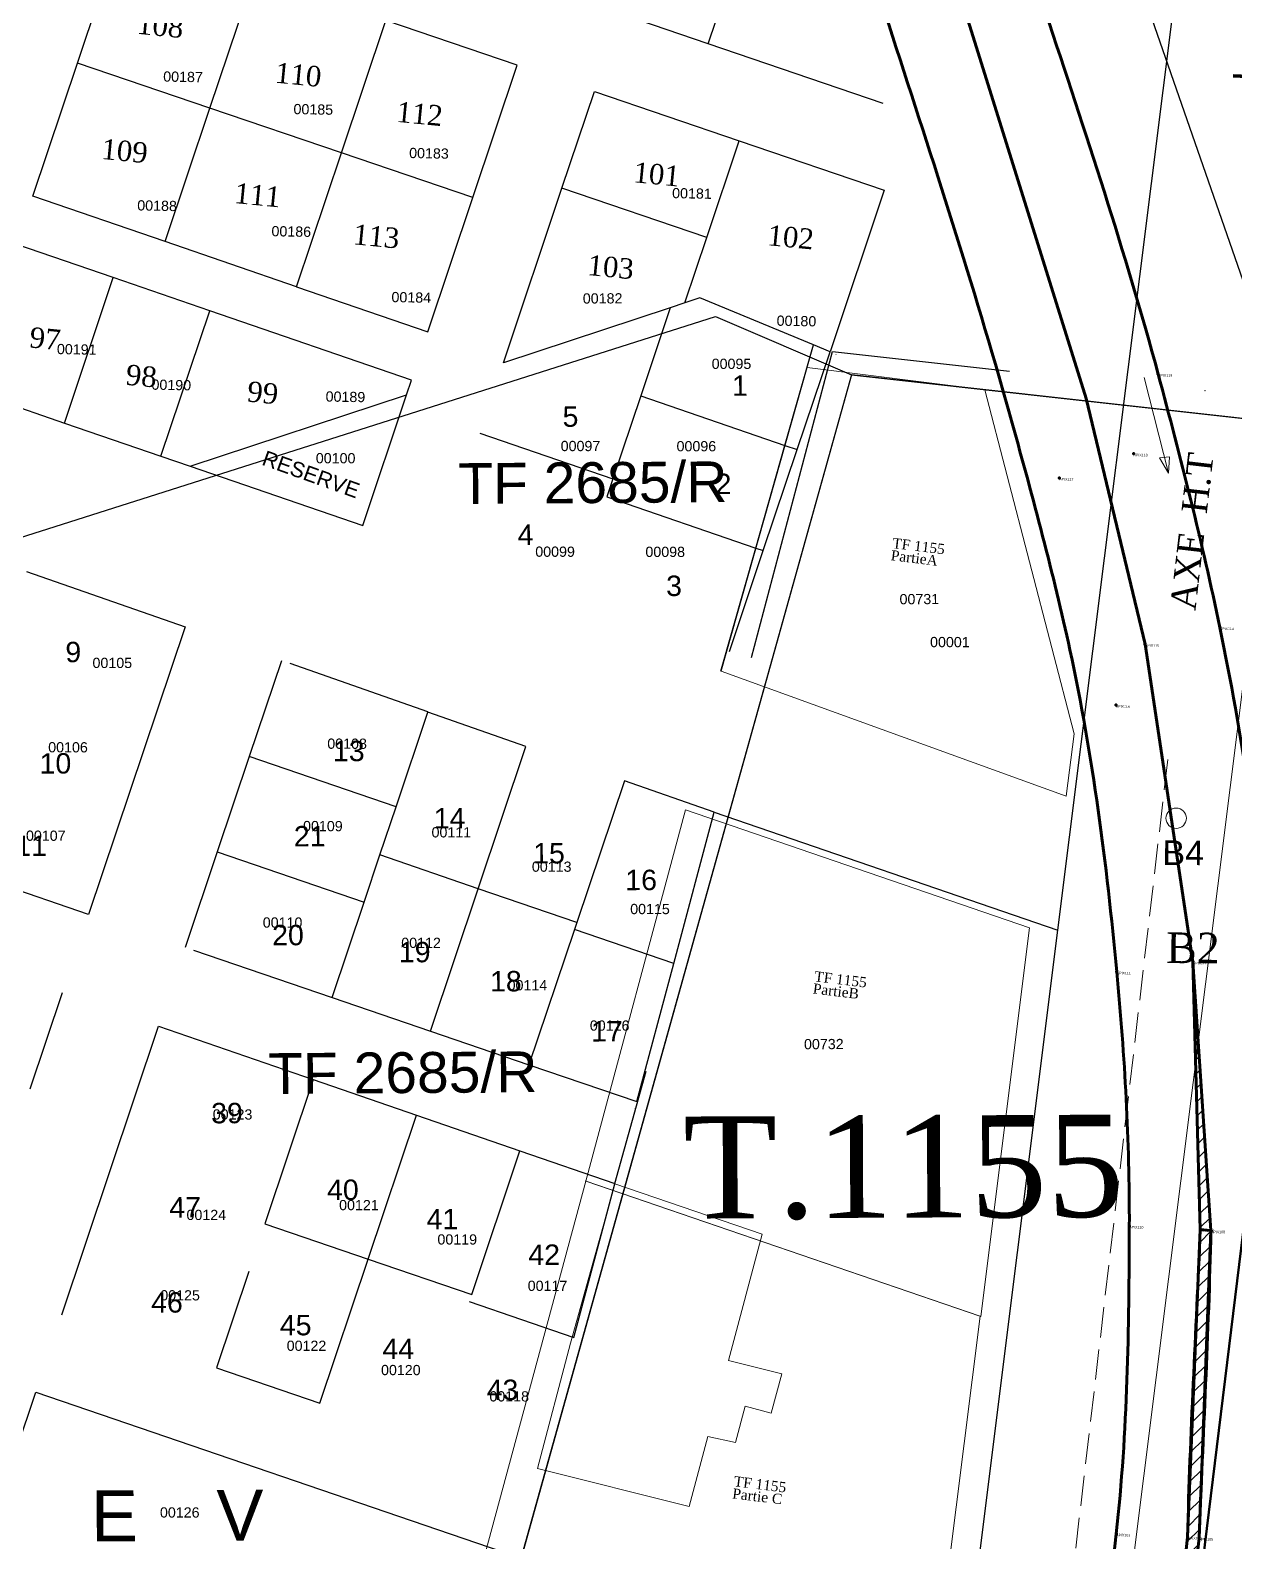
# Model space of a CAD drawing. Header units: metres. Extents: x 0 to 1324930, y 0 to 1631912.
# Drawn here: x 253511.7 to 253629.8, y 1631076.2 to 1631224.3 of the extents above; entities that cross this region are included whole.
import ezdxf
from ezdxf.enums import TextEntityAlignment as Align

# ---------------------------------------------------------------- set-up
doc = ezdxf.new("R2010")
doc.units = ezdxf.units.M
doc.header["$MEASUREMENT"] = 0
doc.linetypes.add('DGN Style 2', pattern=[29.229957, 17.537974, -11.691983])
doc.linetypes.add('DGN Style 3', pattern=[4.156684, 2.96906, -1.187624])
for name, color, linetype in [('A_revoir_niveau_0', 7, 'Continuous'), ('historique_numero_parcelle', 7, 'Continuous'), ('limites_parcelles', 7, 'Continuous'), ('limites_sections', 7, 'Continuous'), ('limites_tf', 7, 'Continuous'), ('numero_lot', 7, 'Continuous'), ('numero_parcelle', 7, 'Continuous'), ('toponymie', 7, 'Continuous')]:
    doc.layers.add(name, color=color, linetype=linetype)
for name, color, linetype, lineweight in [('imptf3640', 7, 'Continuous', 0), ('LOTIS', 7, 'Continuous', 0), ('MORCELLEMENT', 7, 'Continuous', 0), ('morcellements', 5, 'Continuous', 13), ('Numero Titre Foncier', 4, 'Continuous', 0), ('Numero_TF', 7, 'Continuous', 0), ('Régularisation', 1, 'Continuous', 40), ('Voirie', 252, 'Continuous', 0)]:
    doc.layers.add(name, color=color, linetype=linetype, lineweight=lineweight)
doc.layers.add('Lignes HT Vectorisées', color=6, linetype='Continuous', lineweight=0, true_color=0xff00ff)
doc.styles.add('ARIAL', font='arial.ttf', dxfattribs={"height": 200})
doc.styles.get("Standard").update_dxf_attribs({"font": 'txt.shx'})
doc.styles.add('Style-Arial', font='arial.ttf')
doc.styles.add('Style-FANCY', font='times.ttf')
doc.styles.add('Style-Times New Roman', font='times.ttf')
doc.styles.add('Style-WORKING', font='WORKING.shx')

msp = doc.modelspace()

# ---------------------------------------------------------------- hatches: boundary and pattern name
at = {"layer": 'voirie', "linetype": 'Continuous', "lineweight": 0}
h = msp.add_hatch(dxfattribs=at)
h.set_pattern_fill('HATCH', style=0, pattern_type=2)
h.set_pattern_definition([(44.628, (253610.4372, 1630940.8711), (-0.702501, 0.711683), [])])
h.paths.add_polyline_path([(253610.43722, 1630940.8711), (253610.52885, 1630941.65491), (253610.55743, 1630941.9033), (253610.6595, 1630942.7834), (253610.74381, 1630943.51963), (253610.83593, 1630944.28185), (253610.96553, 1630945.39767), (253611.11778, 1630946.7048), (253611.30402, 1630948.30122), (253611.55842, 1630950.50224), (253611.80602, 1630952.59608), (253612.0807, 1630954.97542), (253612.36107, 1630957.3486), (253612.86855, 1630961.7227), (253616.11986, 1630989.55966), (253626.25528, 1631076.52226), (253627.42188, 1631106.64633), (253625.64586, 1631132.98641), (253626.37453, 1631106.75013), (253625.12978, 1631076.60357)])

# ---------------------------------------------------------------- linework, layer by layer
at = {"layer": 'A_revoir_niveau_0', "color": 7, "linetype": 'Continuous', "lineweight": 0}
msp.add_circle((253624.00935, 1631147.05649), 1, dxfattribs=at)
at = {"layer": 'A_revoir_niveau_0', "lineweight": 13}
msp.add_point((253626.83608, 1631188.94639), dxfattribs=at)
at = {"layer": 'historique_numero_parcelle', "color": 7, "lineweight": 0, "flags": 128}
msp.add_lwpolyline([(253583.43214, 1631106.29695), (253580.13894, 1631093.90902), (253585.34801, 1631092.6239), (253584.30434, 1631088.74217), (253581.75179, 1631089.43856), (253580.8084, 1631085.87613), (253578.09897, 1631086.46393), (253576.26049, 1631079.60453), (253561.42431, 1631083.32309), (253564.65814, 1631095.62803), (253568.84774, 1631110.70596), (253568.99615, 1631111.24007), (253583.43214, 1631106.29695)], close=True, dxfattribs=at)
at = {"layer": 'imptf3640', "lineweight": 13, "ltscale": 0.02, "flags": 128}
msp.add_lwpolyline([(253620.87382, 1631190.26194), (253623.24443, 1631180.87895), (253622.37879, 1631182.36154), (253623.35804, 1631182.4624), (253623.24443, 1631180.87895)], dxfattribs=at)
at = {"layer": 'Lignes HT Vectorisées', "color": 5, "flags": 128}
msp.add_lwpolyline([(253756.66915, 1629670.28747), (253861.6214, 1629827.96483), (253775.88294, 1630131.98512), (253683.84738, 1630461.07475), (253586.37462, 1630811.1062), (253617.63126, 1631056.92065), (253648.5016, 1631303.4799), (253822.38623, 1631416.29853), (253967.16361, 1631512.85749)], dxfattribs=at)
at = {"layer": 'limites_parcelles'}
for p, q in [((253578.13687, 1631222.94257), (253582.90758, 1631237.16385)), ((253516.32995, 1631221.06342), (253520.6872, 1631234.05219)), ((253529.30828, 1631216.64452), (253533.66553, 1631229.63329)), ((253612.42697, 1631136.09373), (253624.2189, 1631230.27506)), ((253542.18263, 1631212.26103), (253546.53987, 1631225.2498)), ((253559.41422, 1631220.8663), (253546.53987, 1631225.2498)), ((253578.13687, 1631222.94257), (253568.67044, 1631226.16572)), ((253595.28289, 1631217.10464), (253578.13687, 1631222.94257)), ((253511.95605, 1631208.025), (253516.32995, 1631221.06342)), ((253529.30828, 1631216.64452), (253516.32995, 1631221.06342)), ((253555.05697, 1631207.87753), (253559.41422, 1631220.8663)), ((253563.81003, 1631208.80586), (253566.98736, 1631218.28778)), ((253566.98736, 1631218.28778), (253581.18701, 1631213.45305)), ((253524.92165, 1631203.56816), (253529.30828, 1631216.64452)), ((253542.18263, 1631212.26103), (253529.30828, 1631216.64452)), ((253578.00653, 1631203.97219), (253581.18701, 1631213.45305)), ((253581.18701, 1631213.45305), (253595.38665, 1631208.61831)), ((253537.78337, 1631199.14702), (253542.18263, 1631212.26103)), ((253555.05697, 1631207.87753), (253542.18263, 1631212.26103)), ((253524.92165, 1631203.56816), (253511.95605, 1631208.025)), ((253550.64508, 1631194.72589), (253555.05697, 1631207.87753)), ((253558.07887, 1631191.70272), (253563.81003, 1631208.80586)), ((253578.00653, 1631203.97219), (253563.81003, 1631208.80586)), ((253595.38665, 1631208.61831), (253590.08099, 1631192.76551)), ((253519.82293, 1631200.03366), (253510.36578, 1631203.28449)), ((253537.78337, 1631199.14702), (253524.92165, 1631203.56816)), ((253575.85589, 1631197.56121), (253578.00653, 1631203.97219)), ((253515.04261, 1631185.78381), (253519.82293, 1631200.03366)), ((253529.28007, 1631196.78282), (253519.82293, 1631200.03366)), ((253537.78337, 1631199.14702), (253550.64508, 1631194.72589)), ((253574.42873, 1631197.08965), (253558.07887, 1631191.70272)), ((253574.42873, 1631197.08965), (253571.5306, 1631188.45988)), ((253575.85589, 1631197.56121), (253574.42873, 1631197.08965)), ((253577.31497, 1631198.04332), (253575.85589, 1631197.56121)), ((253588.45705, 1631193.43689), (253577.31497, 1631198.04332)), ((253524.49887, 1631182.53039), (253529.28007, 1631196.78282)), ((253549.06072, 1631189.98335), (253529.28007, 1631196.78282)), ((253582.39299, 1631162.80838), (253590.3344, 1631192.79324)), ((253585.66537, 1631183.59593), (253588.45705, 1631193.43689)), ((253586.86496, 1631183.18314), (253590.08099, 1631192.76551)), ((253590.08099, 1631192.76551), (253588.45705, 1631193.43689)), ((253590.3344, 1631192.79324), (253607.67757, 1631190.86567)), ((253548.57955, 1631188.54857), (253549.06072, 1631189.98335)), ((253505.58636, 1631189.03722), (253515.04261, 1631185.78381)), ((253527.36063, 1631181.5458), (253548.57955, 1631188.54857)), ((253544.28627, 1631175.74685), (253548.57955, 1631188.54857)), ((253571.5306, 1631188.45988), (253568.79484, 1631180.31359)), ((253571.5306, 1631188.45988), (253585.66537, 1631183.59593)), ((253515.04261, 1631185.78381), (253524.49887, 1631182.53039)), ((253555.76477, 1631184.7974), (253568.79484, 1631180.31359)), ((253524.49887, 1631182.53039), (253527.36063, 1631181.5458)), ((253582.8111, 1631173.53431), (253585.66537, 1631183.59593)), ((253583.5422, 1631173.28273), (253586.86496, 1631183.18314)), ((253585.66537, 1631183.59593), (253586.86496, 1631183.18314)), ((253527.36063, 1631181.5458), (253544.28627, 1631175.74685)), ((253568.79484, 1631180.31359), (253568.20597, 1631178.56012)), ((253568.20597, 1631178.56012), (253582.8111, 1631173.53431)), ((253579.38788, 1631161.46705), (253582.8111, 1631173.53431)), ((253582.8111, 1631173.53431), (253583.5422, 1631173.28273)), ((253580.21928, 1631163.38186), (253583.5422, 1631173.28273)), ((253511.32765, 1631171.24669), (253526.86695, 1631165.80488)), ((253526.86695, 1631165.80488), (253517.40758, 1631137.63851)), ((253536.30494, 1631162.49974), (253533.15068, 1631153.10756)), ((253550.67295, 1631157.48005), (253537.16578, 1631162.21595)), ((253547.55244, 1631148.18837), (253550.66805, 1631157.46545)), ((253550.66805, 1631157.46545), (253550.67295, 1631157.48005)), ((253560.28171, 1631154.09879), (253550.66805, 1631157.46545)), ((253555.59642, 1631140.14779), (253560.28171, 1631154.09879)), ((253533.15068, 1631153.10756), (253530.01025, 1631143.75657)), ((253547.55244, 1631148.18837), (253533.15068, 1631153.10756)), ((253569.92154, 1631150.72525), (253565.25458, 1631136.82886)), ((253578.72031, 1631147.64604), (253569.92154, 1631150.72525)), ((253545.9638, 1631143.45801), (253547.55244, 1631148.18837)), ((253574.76372, 1631132.83415), (253578.72031, 1631147.64604)), ((253578.72031, 1631147.64604), (253612.42697, 1631136.09373)), ((253530.01025, 1631143.75657), (253526.8701, 1631134.40641)), ((253530.01025, 1631143.75657), (253544.41201, 1631138.83738)), ((253517.40758, 1631137.63851), (253501.82789, 1631142.96005)), ((253544.41201, 1631138.83738), (253545.9638, 1631143.45801)), ((253555.59642, 1631140.14779), (253545.9638, 1631143.45801)), ((253550.91052, 1631126.19496), (253555.59642, 1631140.14779)), ((253565.25458, 1631136.82886), (253555.59642, 1631140.14779)), ((253541.27186, 1631129.48722), (253544.41201, 1631138.83738)), ((253565.25458, 1631136.82886), (253565.02963, 1631136.15902)), ((253565.02963, 1631136.15902), (253560.57471, 1631122.89397)), ((253574.76372, 1631132.83415), (253565.02963, 1631136.15902)), ((253602.74925, 1631058.79846), (253612.42697, 1631136.09373)), ((253527.68388, 1631134.12845), (253541.27186, 1631129.48722)), ((253571.14413, 1631119.28381), (253574.76372, 1631132.83415)), ((253514.82461, 1631129.94741), (253511.6519, 1631120.5003)), ((253541.27186, 1631129.48722), (253550.91052, 1631126.19496)), ((253514.77418, 1631098.38942), (253524.27712, 1631126.68551)), ((253524.27712, 1631126.68551), (253539.43522, 1631121.45471)), ((253550.91052, 1631126.19496), (253560.57471, 1631122.89397)), ((253560.57471, 1631122.89397), (253571.14413, 1631119.28381)), ((253568.99925, 1631111.25268), (253572.0654, 1631122.28591)), ((253539.43522, 1631121.45471), (253534.68933, 1631107.32325)), ((253539.43522, 1631121.45471), (253549.55564, 1631117.96233)), ((253544.81916, 1631103.85893), (253549.55564, 1631117.96233)), ((253549.55564, 1631117.96233), (253559.68801, 1631114.46583)), ((253554.95908, 1631100.38491), (253559.68801, 1631114.46583)), ((253559.68801, 1631114.46583), (253568.99925, 1631111.25268)), ((253564.9747, 1631096.18791), (253568.99751, 1631111.24644)), ((253568.99751, 1631111.24644), (253568.99925, 1631111.25268)), ((253534.68933, 1631107.32325), (253544.81916, 1631103.85893)), ((253540.08094, 1631089.75032), (253544.81916, 1631103.85893)), ((253544.81916, 1631103.85893), (253554.95908, 1631100.38491)), ((253533.11406, 1631102.63272), (253529.94922, 1631093.20904)), ((253554.7247, 1631099.68701), (253564.9747, 1631096.18791)), ((253529.94922, 1631093.20904), (253540.08094, 1631089.75032)), ((253506.81728, 1631074.6968), (253512.22724, 1631090.80559)), ((253512.22724, 1631090.80559), (253559.24909, 1631074.7535))]:
    msp.add_line(p, q, dxfattribs=at)
at = {"layer": 'limites_sections', "color": 112, "linetype": 'Continuous', "lineweight": 40, "flags": 128}
for points in [[(253674.5907, 1631377.4081), (253696.53778, 1631631.55299), (253757.0504, 1631605.0124), (254274.3391, 1631378.1314), (254391.23009, 1631349.84463), (254373.7007, 1631270.31254), (254242.09831, 1630809.46707), (253976.91465, 1630881.7928), (253928.21617, 1630961.4925), (253736.80282, 1630938.19152), (253609.69659, 1630931.39724), (253609.13338, 1630987.02081), (253623.83294, 1631051.57557), (253646.24496, 1631234.3197), (253674.5907, 1631377.4081)], [(253674.5907, 1631377.4081), (253674.5907, 1631377.4081), (253646.24496, 1631234.3197), (253623.83294, 1631051.57557), (253609.13338, 1630987.02081), (253440.8197, 1630955.12805), (253435.96744, 1630934.25587), (253410.92475, 1630940.01054), (253397.39785, 1630905.71798), (253240.05138, 1630964.26042), (253159.01481, 1630953.40082), (252902.30241, 1631004.37349), (252917.51176, 1631033.5123), (252933.61556, 1631071.63649), (253042.66668, 1631330.25656), (253197.29417, 1631271.36535), (253325.36771, 1631355.40524), (253397.01519, 1631407.23807), (253416.95279, 1631422.23584), (253456.97, 1631424.24), (253481.6913, 1631407.08604), (253494.99374, 1631402.64405), (253581.47345, 1631387.19123), (253674.5907, 1631377.4081)]]:
    msp.add_lwpolyline(points, close=True, dxfattribs=at)
at = {"layer": 'limites_tf', "color": 5, "linetype": 'Continuous', "lineweight": 30}
for p, q in [((253453.89353, 1631156.49387), (253578.86686, 1631196.22413)), ((253578.86686, 1631196.22413), (253592.18836, 1631190.52332)), ((253592.18836, 1631190.52332), (253558.9987, 1631071.68648)), ((253592.18836, 1631190.52332), (253640.19287, 1631185.14644))]:
    msp.add_line(p, q, dxfattribs=at)
at = {"layer": 'limites_tf', "color": 5, "linetype": 'Continuous', "lineweight": 30, "flags": 128}
msp.add_lwpolyline([(253665.29802, 1630991.89108), (253758.10333, 1631011.35676), (253790.77438, 1631110.81562), (253792.4812, 1631183.44564), (253745.99762, 1631186.00365), (253685.18485, 1631179.95946), (253665.03003, 1631182.24737), (253665.40757, 1631185.35132), (253640.19928, 1631185.14728), (253592.19495, 1631190.52574), (253559.00135, 1631071.69001), (253620.7656, 1631025.31646), (253639.22126, 1631011.4599), (253665.0629, 1630992.06752), (253665.08925, 1630992.07251), (253665.08721, 1630992.04928), (253665.29802, 1630991.89108)], close=True, dxfattribs=at)
at = {"layer": 'LOTIS', "color": 7, "linetype": 'DGN Style 3', "lineweight": 0}
msp.add_line((253607.42557, 1631017.74071), (253623.2331, 1631153.19475), dxfattribs=at)
at = {"layer": 'MORCELLEMENT', "color": 7, "linetype": 'Continuous', "lineweight": 0}
msp.add_line((253579.38788, 1631161.46705), (253587.831, 1631191.23), dxfattribs=at)
at = {"layer": 'morcellements', "color": 2, "linetype": 'Continuous', "lineweight": 13, "flags": 128}
msp.add_lwpolyline([(253587.831, 1631191.23), (253605.25913, 1631189.0568), (253614.02545, 1631155.34285), (253613.2212, 1631149.23096), (253579.39836, 1631161.46326), (253587.831, 1631191.23)], close=True, dxfattribs=at)
msp.add_lwpolyline([(253566.09731, 1631111.52186), (253604.81152, 1631098.25164), (253597.78424, 1631042.38491), (253555.95943, 1631073.80457), (253566.15, 1631111.49)], dxfattribs=at)
at = {"layer": 'morcellements', "color": 2, "linetype": 'Continuous', "lineweight": 13}
msp.add_3dface([(253575.93025, 1631147.87677), (253609.63691, 1631136.32446), (253604.86761, 1631098.23244), (253566.15, 1631111.49)], dxfattribs=at)
at = {"layer": 'numero_parcelle', "color": 5, "lineweight": 13, "ltscale": 39.37}
for p, q in [((253590.66915, 1631192.51496), (253590.66592, 1631192.50283)), ((253570.9676, 1631118.59487), (253570.97054, 1631118.59387)), ((253570.97077, 1631118.60703), (253570.97371, 1631118.60603))]:
    msp.add_line(p, q, dxfattribs=at)
at = {"layer": 'numero_parcelle', "color": 5, "ltscale": 39.37, "flags": 128}
msp.add_lwpolyline([(253570.96074, 1631118.5973), (253570.97054, 1631118.59387)], close=True, dxfattribs=at)
at = {"layer": 'Régularisation', "color": 1, "linetype": 'Continuous', "lineweight": 30}
msp.add_3dface([(253619.82213, 1631230.64588, 214456.70002), (253639.35438, 1631223.47955, 214456.70002), (253634.80843, 1631187.61704, 214456.70002)], dxfattribs=at)
at = {"layer": 'voirie', "color": 7, "linetype": 'Continuous', "lineweight": 80}
for p, q in [((253615.20006, 1631188.1914), (253592.65757, 1631260.27028)), ((253620.96286, 1631164.11447), (253615.20006, 1631188.1914)), ((253625.64586, 1631132.98641), (253620.96286, 1631164.11447)), ((253627.42188, 1631106.64633), (253625.64586, 1631132.98641)), ((253626.37453, 1631106.75013), (253625.64586, 1631132.98641)), ((253626.37453, 1631106.75013), (253627.42188, 1631106.64633)), ((253625.12978, 1631076.60357), (253610.43722, 1630940.8711))]:
    msp.add_line(p, q, dxfattribs=at)
at = {"layer": 'voirie', "color": 7, "linetype": 'Continuous', "lineweight": 80, "flags": 128}
msp.add_lwpolyline([(253610.43722, 1630940.8711), (253610.52885, 1630941.65491), (253610.55743, 1630941.9033), (253610.6595, 1630942.78341), (253610.74381, 1630943.51964), (253610.83593, 1630944.28185), (253610.96553, 1630945.39767), (253611.11778, 1630946.7048), (253611.30402, 1630948.30122), (253611.55842, 1630950.50224), (253611.80602, 1630952.59608), (253612.0807, 1630954.97542), (253612.36107, 1630957.3486), (253612.86855, 1630961.7227), (253616.11986, 1630989.55966), (253626.25528, 1631076.52226), (253627.42188, 1631106.64633), (253625.64586, 1631132.98641), (253626.37453, 1631106.75013), (253625.12978, 1631076.60357), (253610.43722, 1630940.8711), (253610.43722, 1630940.8711)], close=True, dxfattribs=at)
msp.add_lwpolyline([(253593.9391, 1630799.97724), (253595.27206, 1630799.96659), (253597.61327, 1630823.40288), (253610.43722, 1630940.8711), (253626.25528, 1631076.52226)], dxfattribs=at)
at = {"layer": 'voirie', "color": 7, "linetype": 'Continuous', "lineweight": 80}
for points, knots in [([(253509.79424, 1631705.45967), (253517.19133, 1631698.26183), (253524.58842, 1631691.06398), (253531.98551, 1631683.86614), (253536.53707, 1631679.43718), (253539.19305, 1631673.46374), (253542.06174, 1631667.69638), (253546.32894, 1631659.11739), (253549.88022, 1631650.58451), (253552.44475, 1631641.32641), (253554.62845, 1631633.44311), (253556.05055, 1631625.52684), (253556.27314, 1631617.50005), (253556.4637, 1631610.62806), (253556.41552, 1631603.68822), (253555.55907, 1631596.85225), (253554.69749, 1631589.97535), (253553.84094, 1631583.10189), (253552.78927, 1631576.2538), (253550.60242, 1631562.0138), (253548.39262, 1631547.77983), (253546.20181, 1631533.54066), (253543.85736, 1631518.30284), (253541.57784, 1631503.05412), (253539.30575, 1631487.80847), (253538.21101, 1631480.46282), (253538.59499, 1631472.92124), (253539.62209, 1631465.52695), (253540.27343, 1631460.83781), (253541.98443, 1631456.48638), (253544.21241, 1631452.16186), (253547.09407, 1631446.56856), (253550.61924, 1631441.77757), (253554.63716, 1631437.14886), (253558.33768, 1631432.8858), (253563.82201, 1631430.96626), (253567.6753, 1631426.50099), (253576.09001, 1631416.74986), (253584.80686, 1631406.01882), (253584.49744, 1631393.81508), (253584.29182, 1631385.70537), (253583.48852, 1631377.5521), (253582.66425, 1631369.45547), (253581.35277, 1631356.57303), (253579.54627, 1631343.70771), (253578.47728, 1631330.81383), (253577.51631, 1631319.22304), (253578.23266, 1631307.50429), (253579.33151, 1631295.88455), (253580.49201, 1631283.61294), (253582.14539, 1631271.42567), (253585.34927, 1631259.47871), (253592.04268, 1631234.51963), (253601.07581, 1631210.54182), (253607.94021, 1631185.77348), (253609.98245, 1631178.40463), (253611.96935, 1631171.04747), (253613.59803, 1631163.54728), (253615.86122, 1631153.12505), (253617.19283, 1631142.61888), (253618.19236, 1631132.00978), (253618.97431, 1631123.7101), (253619.45108, 1631115.40974), (253619.42071, 1631107.10728), (253619.38392, 1631097.05167), (253619.25813, 1631086.95444), (253618.1368, 1631076.93698), (253613.08534, 1631031.80981), (253607.9208, 1630986.82337), (253602.87383, 1630941.76023), (253598.50564, 1630902.75775), (253594.65755, 1630863.69317), (253589.78885, 1630824.74971), (253588.77941, 1630816.67543), (253587.76996, 1630808.60114), (253586.76052, 1630800.52686)], [0, 0, 0, 0, 0.032868656, 0.032868656, 0.032868656, 0.053093321, 0.053093321, 0.053093321, 0.083177634, 0.083177634, 0.083177634, 0.108794489, 0.108794489, 0.108794489, 0.130725891, 0.130725891, 0.130725891, 0.1527886, 0.1527886, 0.1527886, 0.198666018, 0.198666018, 0.198666018, 0.247761027, 0.247761027, 0.247761027, 0.27141596, 0.27141596, 0.27141596, 0.286416896, 0.286416896, 0.286416896, 0.305819002, 0.305819002, 0.305819002, 0.323688417, 0.323688417, 0.323688417, 0.362711131, 0.362711131, 0.362711131, 0.388642756, 0.388642756, 0.388642756, 0.429902174, 0.429902174, 0.429902174, 0.46699181, 0.46699181, 0.46699181, 0.506162173, 0.506162173, 0.506162173, 0.587995279, 0.587995279, 0.587995279, 0.61234153, 0.61234153, 0.61234153, 0.646172962, 0.646172962, 0.646172962, 0.672639901, 0.672639901, 0.672639901, 0.704695625, 0.704695625, 0.704695625, 0.849101872, 0.849101872, 0.849101872, 0.974086502, 0.974086502, 0.974086502, 1, 1, 1, 1]), ([(253618.55824, 1630811.93265), (253615.63997, 1630812.82328), (253612.72169, 1630813.71392), (253609.80341, 1630814.60455), (253607.05162, 1630815.44437), (253604.28836, 1630818.63114), (253604.598, 1630821.48949), (253608.87948, 1630861.01292), (253613.67903, 1630900.534), (253618.0762, 1630940.07349), (253623.13628, 1630985.57397), (253628.26861, 1631030.97607), (253633.22377, 1631076.57602), (253634.31753, 1631086.64138), (253634.39086, 1631096.77214), (253634.41747, 1631106.86791), (253634.44129, 1631115.90721), (253633.98282, 1631124.94361), (253633.08346, 1631133.97814), (253632.01873, 1631144.67388), (253630.47772, 1631155.23103), (253628.29266, 1631165.75292), (253626.55485, 1631174.1211), (253624.46273, 1631182.35637), (253622.24574, 1631190.5837), (253615.78429, 1631214.56245), (253606.59298, 1631237.58606), (253600.20021, 1631261.73134), (253597.02759, 1631273.71423), (253595.43699, 1631285.93114), (253594.14985, 1631298.19839), (253593.06189, 1631308.5673), (253593.03743, 1631319.04618), (253593.55566, 1631329.43791), (253594.18821, 1631342.12203), (253596.8899, 1631354.52544), (253600.11073, 1631367.00814), (253602.25784, 1631375.32955), (253604.95445, 1631382.5885), (253611.01108, 1631389.97685), (253613.64233, 1631393.18665), (253616.79236, 1631396.78606), (253620.28523, 1631395.97577), (253624.37848, 1631395.0262), (253628.45969, 1631393.20247), (253632.60674, 1631392.01069), (253636.54384, 1631390.87924), (253640.4687, 1631389.65467), (253644.4538, 1631388.7467), (253649.76195, 1631387.53729), (253655.40542, 1631388.43188), (253660.81272, 1631389.2975), (253665.21546, 1631390.00231), (253669.48953, 1631390.98203), (253673.64437, 1631392.89826), (253678.23814, 1631395.01694), (253682.491, 1631397.4358), (253686.07303, 1631400.81374), (253690.2231, 1631404.72736), (253694.32327, 1631408.6534), (253698.38904, 1631412.63602), (253711.29332, 1631425.2764), (253724.0934, 1631438.01181), (253737.03345, 1631450.61692), (253740.95536, 1631454.43732), (253745.02888, 1631458.08556), (253749.10996, 1631461.74575), (253753.83581, 1631465.98421), (253758.82834, 1631469.83763), (253764.00603, 1631473.56729), (253774.84124, 1631481.37225), (253786.41248, 1631487.56758), (253798.46204, 1631493.48), (253808.96389, 1631498.63299), (253819.55777, 1631502.66611), (253830.92502, 1631505.69349), (253838.2665, 1631507.6487), (253845.65504, 1631508.61555), (253853.09052, 1631508.93165), (253861.20689, 1631509.27669), (253869.39863, 1631508.89186), (253877.51441, 1631507.75705), (253885.4398, 1631506.64885), (253893.54476, 1631505.62291), (253900.744, 1631502.22811), (253936.62922, 1631485.30643), (253972.51445, 1631468.38475), (254008.39968, 1631451.46308)], [0, 0, 0, 0, 0.008738248, 0.008738248, 0.008738248, 0.016977969, 0.016977969, 0.016977969, 0.130911466, 0.130911466, 0.130911466, 0.262021663, 0.262021663, 0.262021663, 0.290961855, 0.290961855, 0.290961855, 0.316873591, 0.316873591, 0.316873591, 0.347549798, 0.347549798, 0.347549798, 0.371946938, 0.371946938, 0.371946938, 0.443052896, 0.443052896, 0.443052896, 0.478341576, 0.478341576, 0.478341576, 0.508169358, 0.508169358, 0.508169358, 0.544577094, 0.544577094, 0.544577094, 0.568847772, 0.568847772, 0.568847772, 0.579391936, 0.579391936, 0.579391936, 0.591748551, 0.591748551, 0.591748551, 0.603479571, 0.603479571, 0.603479571, 0.619105246, 0.619105246, 0.619105246, 0.631827968, 0.631827968, 0.631827968, 0.645894731, 0.645894731, 0.645894731, 0.66219222, 0.66219222, 0.66219222, 0.713918545, 0.713918545, 0.713918545, 0.729595902, 0.729595902, 0.729595902, 0.747750107, 0.747750107, 0.747750107, 0.785740962, 0.785740962, 0.785740962, 0.818852057, 0.818852057, 0.818852057, 0.840236657, 0.840236657, 0.840236657, 0.863579545, 0.863579545, 0.863579545, 0.886374843, 0.886374843, 0.886374843, 1, 1, 1, 1]), ([(253626.37453, 1631106.75013), (253625.95962, 1631096.70128), (253625.36989, 1631086.6566), (253625.12978, 1631076.60357), (253625.12854, 1631076.55151), (253625.1291, 1631076.49939), (253625.12877, 1631076.4473)], [0, 0, 0, 0, 0.994847353, 0.994847353, 0.994847353, 1, 1, 1, 1]), ([(253626.25528, 1631076.52226), (253626.64414, 1631086.56362), (253627.19483, 1631096.60131), (253627.42188, 1631106.64633), (253627.4234, 1631106.71357), (253627.42276, 1631106.78086), (253627.42319, 1631106.84812)], [0, 0, 0, 0, 0.993350484, 0.993350484, 0.993350484, 1, 1, 1, 1])]:
    msp.add_open_spline(points, degree=3, knots=knots, dxfattribs=at)
for p in [(253622.24574, 1631190.5837), (253619.83843, 1631182.78755), (253612.56518, 1631180.41022), (253628.29266, 1631165.75292), (253620.96286, 1631164.11447), (253618.09878, 1631158.15276), (253618.19236, 1631132.00978), (253625.64586, 1631132.98641), (253619.42071, 1631107.10728), (253626.37453, 1631106.75013), (253627.42188, 1631106.64633), (253618.1368, 1631076.93698), (253625.12978, 1631076.60357), (253626.25528, 1631076.52226)]:
    msp.add_point(p, dxfattribs=at)

# ---------------------------------------------------------------- texts
at = {"layer": 'historique_numero_parcelle', "color": 7, "linetype": 'Continuous', "lineweight": 13, "style": 'Style-Arial'}
msp.add_text('00001', height=1, rotation=359.91, dxfattribs=at).set_placement((253599.88938, 1631164.82573), align=Align.TOP_LEFT)
at = {"layer": 'LOTIS', "color": 7, "linetype": 'Continuous', "lineweight": 0, "style": 'Style-Arial'}
msp.add_text('B4', height=2.399995, rotation=359.508, dxfattribs=at).set_placement((253622.66492, 1631144.88968), align=Align.TOP_LEFT)
at = {"layer": 'Numero Titre Foncier', "color": 4, "linetype": 'Continuous', "lineweight": 13, "style": 'Style-Arial'}
msp.add_text('TNI', height=3, rotation=357.69, dxfattribs=at).set_placement((253632.79759, 1631218.34498, 214456.70002), align=Align.MIDDLE_CENTER)
at = {"layer": 'numero_lot', "color": 7, "linetype": 'Continuous', "lineweight": 0, "char_height": 2, "attachment_point": 7, "rotation": 354.4849051, "line_spacing_factor": 0.6}
for s, insert in [('\\fTimes New Roman|b0|i0|c00|p23;108', (253522.08712, 1631223.91264)), ('\\fTimes New Roman|b0|i0|c00|p23;110', (253535.61127, 1631219.12296)), ('\\fTimes New Roman|b0|i0|c00|p23;112', (253547.5072, 1631215.3142)), ('\\fTimes New Roman|b0|i0|c00|p23;109', (253518.58612, 1631211.65)), ('\\fTimes New Roman|b0|i0|c00|p23;101', (253570.74129, 1631209.36494)), ('\\fTimes New Roman|b0|i0|c00|p23;111', (253531.62655, 1631207.35298)), ('\\fTimes New Roman|b0|i0|c00|p23;113', (253543.25779, 1631203.28551)), ('\\fTimes New Roman|b0|i0|c00|p23;102', (253583.87752, 1631203.19534)), ('\\fTimes New Roman|b0|i0|c00|p23;103', (253566.23873, 1631200.27342)), ('\\fTimes New Roman|b0|i0|c00|p23;97', (253511.54323, 1631193.18277)), ('\\fTimes New Roman|b0|i0|c00|p23;98', (253520.98525, 1631189.52321)), ('\\fTimes New Roman|b0|i0|c00|p23;99', (253532.88023, 1631187.87799))]:
    msp.add_mtext(s, dxfattribs=dict(at, insert=insert))
at = {"layer": 'numero_lot', "color": 7, "lineweight": 0, "attachment_point": 5, "line_spacing_factor": 0.6}
for s, insert, char_height, rotation, style in [('\\fArial|b0|i0|c00|p39;1', (253581.25153, 1631189.4609), 1.999996, 0.2585767, 'Style-WORKING'), ('\\fArial|b0|i0|c00|p39;5', (253564.64432, 1631186.40391), 1.999996, 0.2585767, 'Style-WORKING'), ('\\H1x;\\W0.99;RESERVE', (253539.20943, 1631180.75126), 1.499997, 340.3095, 'ARIAL'), ('\\fArial|b0|i0|c00|p39;2', (253579.64014, 1631179.81992), 1.999996, 0.2585767, 'Style-WORKING'), ('\\fArial|b0|i0|c00|p39;4', (253560.23545, 1631174.84358), 1.999996, 0.2585767, 'Style-WORKING'), ('\\fArial|b0|i0|c00|p39;3', (253574.7925, 1631169.82216), 1.999996, 0.2585767, 'Style-WORKING'), ('\\H1x;\\W0.99;E    V', (253526.09762, 1631078.71963), 4.99999, 0.2585767, 'ARIAL')]:
    msp.add_mtext(s, dxfattribs=dict(at, insert=insert, char_height=char_height, rotation=rotation, style=style))
at = {"layer": 'numero_lot', "color": 7, "linetype": 'Continuous', "lineweight": 0, "char_height": 1.999996, "attachment_point": 5, "rotation": 0.2585767, "line_spacing_factor": 0.6, "style": 'Style-WORKING'}
for s, insert in [('\\fArial|b0|i0|c00|p39;9', (253515.90748, 1631163.3347)), ('\\fArial|b0|i0|c00|p39;13', (253542.91078, 1631153.63613)), ('\\fArial|b0|i0|c00|p39;10', (253514.15869, 1631152.42026)), ('\\fArial|b0|i0|c00|p39;14', (253552.79009, 1631147.0591)), ('\\fArial|b0|i0|c00|p39;11', (253511.76791, 1631144.35749)), ('\\fArial|b0|i0|c00|p39;21', (253539.07821, 1631145.30158)), ('\\fArial|b0|i0|c00|p39;15', (253562.53658, 1631143.61666)), ('\\fArial|b0|i0|c00|p39;16', (253571.56733, 1631140.9973)), ('\\fArial|b0|i0|c00|p39;20', (253536.95231, 1631135.59336)), ('\\fArial|b0|i0|c00|p39;19', (253549.37547, 1631133.92632)), ('\\fArial|b0|i0|c00|p39;18', (253558.30833, 1631131.07316)), ('\\fArial|b0|i0|c00|p39;17', (253568.2147, 1631126.18266)), ('\\fArial|b0|i0|c00|p39;39', (253530.97346, 1631118.15126)), ('\\fArial|b0|i0|c00|p39;40', (253542.33086, 1631110.63111)), ('\\fArial|b0|i0|c00|p39;47', (253526.87087, 1631108.9311)), ('\\fArial|b0|i0|c00|p39;41', (253552.08407, 1631107.76957)), ('\\fArial|b0|i0|c00|p39;42', (253562.06303, 1631104.28655)), ('\\fArial|b0|i0|c00|p39;46', (253525.08739, 1631099.59493)), ('\\fArial|b0|i0|c00|p39;45', (253537.70482, 1631097.36888)), ('\\fArial|b0|i0|c00|p39;44', (253547.76075, 1631095.06063)), ('\\fArial|b0|i0|c00|p39;43', (253557.98045, 1631091.02762))]:
    msp.add_mtext(s, dxfattribs=dict(at, insert=insert))
at = {"layer": 'numero_parcelle', "color": 5, "lineweight": 0, "style": 'Style-Arial'}
for s, rotation, p in [('00187', 358.92, (253524.73483, 1631220.25157)), ('00185', 358.92, (253537.50432, 1631217.06226)), ('00183', 358.92, (253548.83983, 1631212.75903)), ('00188', 358.92, (253522.18935, 1631207.62486)), ('00181', 358.92, (253574.6169, 1631208.82515)), ('00186', 358.92, (253535.34521, 1631205.09746)), ('00184', 358.92, (253547.10733, 1631198.6377)), ('00182', 0.23, (253565.84944, 1631198.4952)), ('00180', 358.92, (253584.86167, 1631196.32542)), ('00191', 358.92, (253514.31412, 1631193.54465)), ('00095', 359.91, (253578.48306, 1631192.09223)), ('00190', 358.92, (253523.58497, 1631190.05665)), ('00189', 358.92, (253540.65282, 1631188.89489)), ('00097', 359.91, (253563.68254, 1631184.03756)), ('00096', 359.91, (253575.0405, 1631184.01972)), ('00100', 359.91, (253539.68101, 1631182.84613)), ('00099', 359.91, (253561.19226, 1631173.68372)), ('00098', 359.91, (253571.98794, 1631173.66677)), ('00731', 0.23, (253596.89542, 1631169.02578)), ('00105', 359.91, (253517.79302, 1631162.78373)), ('00106', 359.91, (253513.4505, 1631154.51561)), ('00108', 359.91, (253540.80579, 1631154.86669)), ('00109', 359.91, (253538.43155, 1631146.7925)), ('00107', 359.91, (253511.27213, 1631145.85005)), ('00111', 359.91, (253551.02558, 1631146.18165)), ('00113', 359.91, (253560.86013, 1631142.81682)), ('00115', 359.91, (253570.49665, 1631138.66422)), ('00110', 359.91, (253534.48077, 1631137.34163)), ('00112', 359.91, (253548.05662, 1631135.35009)), ('00114', 359.91, (253558.48032, 1631131.19624)), ('00116', 359.91, (253566.54277, 1631127.24313)), ('00732', 0.23, (253587.52902, 1631125.41904)), ('00123', 359.91, (253529.58051, 1631118.5337)), ('00121', 359.91, (253541.96475, 1631109.64824)), ('00124', 359.91, (253527.00669, 1631108.68662)), ('00119', 359.91, (253551.6025, 1631106.28372)), ('00125', 359.91, (253524.43596, 1631100.80976)), ('00117', 359.91, (253560.45121, 1631101.7383)), ('00122', 359.91, (253536.82638, 1631095.86474)), ('00120', 359.91, (253546.07209, 1631093.48595)), ('00118', 359.91, (253556.69506, 1631090.90797)), ('00126', 359.91, (253524.40253, 1631079.5314))]:
    msp.add_text(s, height=1, rotation=rotation, dxfattribs=at).set_placement(p, align=Align.TOP_LEFT)
at = {"layer": 'numero_tf', "color": 7, "linetype": 'Continuous', "lineweight": 0, "style": 'Style-Arial'}
for p in [(253553.6188, 1631181.8467), (253534.98931, 1631124.02812)]:
    msp.add_text('TF 2685/R', height=3.999992, rotation=0.418, dxfattribs=at).set_placement(p, align=Align.TOP_LEFT)
at = {"layer": 'numero_tf', "color": 7, "linetype": 'Continuous', "lineweight": 0, "style": 'Style-FANCY'}
msp.add_text('T.1155', height=9.999982, rotation=0.2586, dxfattribs=at).set_placement((253597.29673, 1631112.91894), align=Align.MIDDLE_CENTER)
at = {"layer": 'numero_tf', "color": 7, "linetype": 'Continuous', "lineweight": 0, "char_height": 0.999998, "attachment_point": 7, "rotation": 353.0680153, "line_spacing_factor": 0.72}
for s, insert in [('\\fTimes New Roman|b0|i0|c00|p23;TF 1155\\PPartieA', (253595.99806, 1631172.33647)), ('\\fTimes New Roman|b0|i0|c00|p23;TF 1155\\PPartie C', (253580.46146, 1631080.39492))]:
    msp.add_mtext(s, dxfattribs=dict(at, insert=insert))
at = {"layer": 'numero_tf', "color": 7, "linetype": 'Continuous', "lineweight": 0, "insert": (253588.35285, 1631129.87835), "char_height": 0.999998, "attachment_point": 7, "rotation": 353.0680153, "line_spacing_factor": 0.72, "style": 'Style-Times New Roman'}
msp.add_mtext('TF 1155\\PPartieB', dxfattribs=at)
at = {"layer": 'toponymie', "color": 7, "linetype": 'DGN Style 2', "lineweight": 13, "style": 'Style-Times New Roman', "width": 0.99}
msp.add_text('AXE  H.T', height=2.499995, rotation=83.343673, dxfattribs=at).set_placement((253625.55074, 1631175.17879), align=Align.MIDDLE_CENTER)
at = {"layer": 'toponymie', "color": 7, "linetype": 'Continuous', "lineweight": 0, "insert": (253625.65848, 1631134.34644), "char_height": 2.999994, "attachment_point": 5, "rotation": 359.507995, "line_spacing_factor": 0.72, "style": 'Style-Arial'}
msp.add_mtext('\\fTimes New Roman|b0|i0|c00|p23;\\H1x;\\W0.99;B2', dxfattribs=at)
at = {"layer": 'voirie', "color": 7, "linetype": 'Continuous', "lineweight": 80, "style": 'Style-Arial'}
for s, rotation, p in [('APIX119', 359.628, (253622.24574, 1631190.5837)), ('APIX118', 359.308, (253619.83843, 1631182.78755)), ('APIX117', 359.308, (253612.56518, 1631180.41022)), ('APIX114', 359.628, (253628.29266, 1631165.75292)), ('APIX115', 359.628, (253620.96286, 1631164.11447)), ('APIX116', 359.308, (253618.09878, 1631158.15276)), ('APIX111', 359.628, (253618.19236, 1631132.00978)), ('APIX112', 359.628, (253625.64586, 1631132.98641)), ('APIX110', 359.628, (253619.42071, 1631107.10728)), ('APIX109', 359.628, (253626.37453, 1631106.75013)), ('APIX108', 359.628, (253627.42188, 1631106.64633)), ('APIX103', 359.628, (253618.1368, 1631076.93698)), ('APIX104', 359.628, (253625.12978, 1631076.60357)), ('APIX105', 359.628, (253626.25528, 1631076.52226))]:
    msp.add_text(s, height=0.25, rotation=rotation, dxfattribs=at).set_placement(p, align=Align.TOP_LEFT)

doc.saveas('drawing.dxf')
